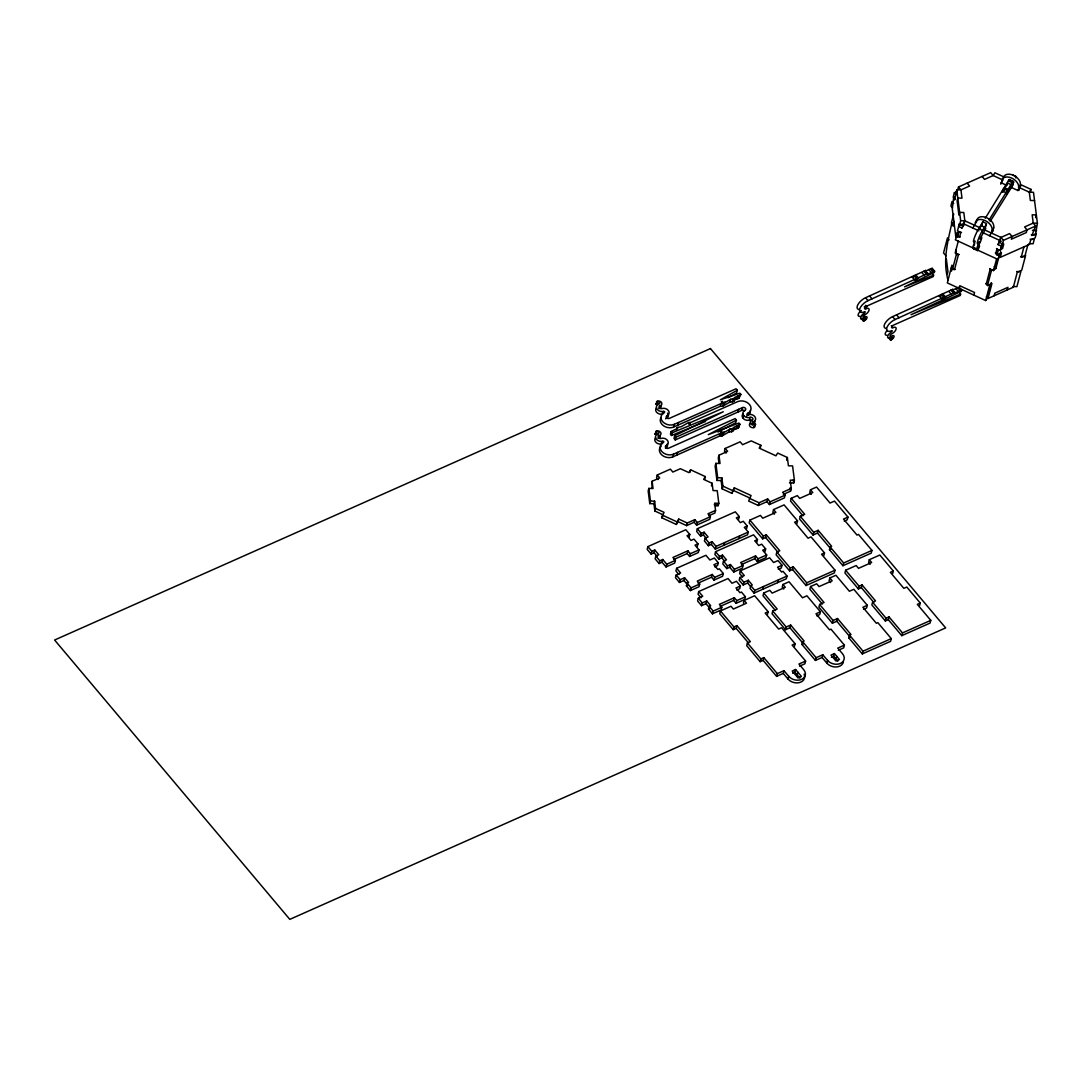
<?xml version="1.0" encoding="UTF-8"?>
<svg xmlns="http://www.w3.org/2000/svg" width="1092" height="1092" viewBox="0 0 1092 1092"><rect width="100%" height="100%" fill="white"/><g stroke="black" fill="none" stroke-linecap="round" stroke-linejoin="round"><path stroke-width="1.5" d="M941.673 295.441L940.54 295.591L940.785 296.355M974.091 245.304L974.692 243.653M658.08 404.504A1.706 1.283 14.7 0 0 656.961 404.299L655.814 404.313L657.384 401.064A3.167 2.375 14.7 0 1 661.561 402.634A3.167 2.375 14.7 0 1 660.128 405.705A1.993 1.488 14.7 0 0 659.24 407.63A1.993 1.488 14.7 0 0 661.861 408.613A4.682 3.508 14.7 0 1 668.222 410.428A4.996 3.754 14.7 0 1 667.089 415.629A2.007 1.515 14.7 0 0 666.625 417.717A2.007 1.515 14.7 0 0 669.396 418.373L736.063 388.752L737.305 390.226L736.595 392.956L728.105 397.747M656.961 404.299L657.684 401.583L656.524 401.597M658.995 408.599A1.993 1.488 14.7 0 1 659.418 408.422L660.128 405.705M658.012 435.053A1.706 1.283 14.7 0 0 656.087 434.166L654.927 434.179L656.497 430.93A3.167 2.375 14.7 0 1 660.674 432.5A3.167 2.375 14.7 0 1 659.254 435.572A1.993 1.488 14.7 0 0 658.353 437.496A1.993 1.488 14.7 0 0 660.974 438.479A4.682 3.508 14.7 0 1 667.335 440.294A4.996 3.754 14.7 0 1 666.202 445.495A2.007 1.515 14.7 0 0 665.751 447.583A2.007 1.515 14.7 0 0 668.509 448.239L735.175 418.605L736.431 420.092L735.708 422.809L717.922 432.009M656.087 434.166L656.797 431.436L655.637 431.463M656.497 407.821A5.01 3.767 14.7 0 0 656.879 412.503A5.01 3.767 14.7 0 0 662.762 414.059C661.179 411.37 665.683 410.401 664.496 412.544A8.613 6.47 14.7 0 0 662.53 421.498A8.613 6.47 14.7 0 0 674.392 424.31L720.952 403.617L723.491 403.412L730.807 399.235L734.848 398.443L734.233 397.72L740.867 394.458L739.803 393.202L720.338 399.808L737.305 390.226M658.107 438.465A1.993 1.488 14.7 0 1 658.531 438.288L659.254 435.572M665.724 418.891A2.007 1.515 14.7 0 1 666.366 418.345L667.089 415.629M704.668 479.211L705.364 476.603L690.635 469.833L688.902 472.604L680.412 468.7L672.836 472.058L670.379 469.15L657.247 474.993L659.705 477.9L652.129 481.272L653.043 488.547L648.853 488.397L648.17 491.018L649.767 503.617L653.944 503.753L654.627 501.146L650.45 501.01L649.767 503.617M652.129 481.272L651.992 488.247M655.61 437.687A5.01 3.767 14.7 0 0 655.992 442.369A5.01 3.767 14.7 0 0 661.875 443.925C660.291 441.236 664.796 440.267 663.608 442.41A8.613 6.47 14.7 0 0 661.656 451.351A8.613 6.47 14.7 0 0 673.505 454.176L720.065 433.483L722.617 433.278L729.934 429.101L733.961 428.31L733.346 427.586L739.994 424.324L738.929 423.054L708.258 434.657L736.431 420.092M657.247 474.993L656.565 477.6L658.203 479.538M666.202 445.495L665.492 448.211A4.996 3.754 14.7 0 0 667.226 443.966M746.805 416.12L747.529 413.404A8.613 6.47 14.7 0 0 749.481 404.45A8.613 6.47 14.7 0 0 737.619 401.638L691.059 422.331L688.52 422.536L681.203 426.713L677.177 427.504L677.791 428.228L671.143 431.49L670.433 434.207L671.484 435.476L705.528 421.485M671.484 435.476L672.208 432.746L723.259 411.766L674.706 435.722L673.996 438.438L675.238 439.926L741.905 410.292A2.007 1.515 14.7 0 1 744.676 410.947M660.988 417.594A8.613 6.47 14.7 0 0 663.335 425.634A8.613 6.47 14.7 0 0 673.682 427.027L674.392 424.31M694.84 519.628L694.157 522.249L696.614 525.156L697.297 522.549L694.84 519.628L687.264 523L678.76 519.096L676.344 524.474L661.629 517.704L663.363 514.946L654.859 511.029L655.555 508.422L654.627 501.146M677.682 425.252L678.405 422.522M676.453 430.221L677.177 427.504M675.238 439.926L675.948 437.196L742.615 407.575A2.007 1.515 14.7 0 1 745.386 408.231A2.007 1.515 14.7 0 1 744.935 410.319A4.996 3.754 14.7 0 0 743.802 415.52L743.079 418.236A4.682 3.508 14.7 0 0 749.44 420.051A1.993 1.488 14.7 0 1 752.06 421.034M689.107 537.196L689.816 534.479L685.831 529.743L647.87 546.614L647.16 549.344L651.132 554.067L654.094 552.757L654.804 550.027L658.79 554.763L655.828 556.074L655.118 558.804L659.104 563.527L662.052 562.216L662.776 559.486L666.748 564.223L666.038 566.939L662.052 562.216M661.274 446.123A8.613 6.47 14.7 0 0 661.643 454.818A8.613 6.47 14.7 0 0 672.795 456.893L673.505 454.176M676.808 455.118L677.518 452.388M651.132 554.067L651.842 551.351L654.804 550.027M661.629 517.704L664.045 512.325L655.555 508.422M659.104 563.527L659.814 560.81L662.776 559.486M676.344 524.474L678.76 519.096M689.953 472.44L690.635 469.833M687.892 550.818L687.182 553.548L689.639 556.456L690.349 553.726L687.892 550.818L672.931 557.466L675.388 560.373L674.679 563.103L666.038 566.939M678.077 521.703L686.581 525.621L687.264 523M714.646 566.803L717.594 565.492L718.318 562.762L714.332 558.039L709.896 560.005L705.91 555.282L676.644 568.29L675.921 571.007L678.91 574.556M673.682 427.027L720.242 406.333L720.952 403.617M676.644 568.29L680.616 573.013L676.18 574.993L675.47 577.709L679.456 582.445L683.892 580.466L684.602 577.75L688.588 582.473L687.1 583.128L686.39 585.858L690.376 590.581L699.003 586.745L699.726 584.029L697.269 581.108L712.23 574.46L714.687 577.381L713.963 580.098L711.52 577.19L712.23 574.46M720.242 406.333L722.781 406.142L723.491 403.412M724.16 404.695L724.897 401.87M679.456 582.445L680.166 579.716L684.602 577.75M672.795 456.893L719.355 436.199L720.065 433.483M722.781 406.142L730.098 401.952L730.807 399.235M738.574 519.287L739.284 516.571L735.312 511.834L697.338 528.719L696.628 531.435L700.6 536.158L703.384 534.93L704.094 532.2L708.08 536.936L705.118 538.247L704.408 540.977L708.394 545.7L711.342 544.389L712.066 541.659L716.038 546.396L715.328 549.112L711.342 544.389M719.355 436.199L721.894 436.008L722.617 433.278M760.196 448.061L760.906 445.331L751.228 440.881L742.587 444.717L740.144 441.81L725.184 448.457L727.627 451.365L719 455.2L720.038 463.499L715.861 463.349L715.137 466.079L716.953 480.439L721.143 480.576L721.853 477.859L717.676 477.709L716.953 480.439M723.273 434.561L724.01 431.722M730.098 401.952L732.418 401.924L733.142 399.208M719 455.2L718.277 457.93L718.905 462.899M711.438 485.885L712.121 483.278L703.63 479.374L705.364 476.603M732.418 401.924L734.124 401.173L734.848 398.443M697.242 546.573L697.965 543.857L693.98 539.12L691.018 540.431L687.032 535.708L689.816 534.479M700.6 536.158L701.323 533.442L704.094 532.2M734.657 399.931L736.923 398.921L737.646 396.205M721.894 436.008L729.21 431.818L729.934 429.101M725.184 448.457L724.46 451.173L726.098 453.125M697.965 543.857L695.003 545.167L698.989 549.89L698.266 552.62L689.639 556.456M736.923 398.921L738.847 398.403L739.557 395.686M740.867 394.458L738.847 398.403M729.21 431.818L731.544 431.79L732.254 429.074M690.376 590.581L691.086 587.865L699.726 584.029M712.121 483.278L713.049 490.554L717.226 490.69L718.823 503.303L714.632 503.153L715.547 510.428L707.971 513.8L710.428 516.707L709.732 519.328L696.614 525.156M737.892 412.08L738.615 409.35M733.961 428.31L733.251 431.04L731.544 431.79M733.769 429.798L736.049 428.787L736.759 426.057M715.547 510.428L714.864 513.049L708.804 515.738M741.905 410.292L742.615 407.575M766.953 501.651L769.41 504.559L770.119 501.829L767.676 498.921L766.953 501.651L758.326 505.487L748.634 501.037L751.091 495.536L734.315 487.824L731.872 493.325L722.181 488.861L722.904 486.145L721.853 477.859M736.049 428.787L737.96 428.269L738.67 425.539M718.823 503.303L718.127 505.91L715.342 505.814M737.96 428.269L739.994 424.324M708.394 545.7L709.104 542.983L712.066 541.659M736.745 590.049L739.707 588.725L740.417 586.008L736.445 581.272L731.995 583.251L728.023 578.528L698.743 591.536L698.034 594.253L701.023 597.802M698.743 591.536L702.729 596.259L698.293 598.225L697.583 600.955L701.555 605.678L705.992 603.712L706.715 600.982L710.687 605.719L709.213 606.374L708.503 609.09L712.475 613.827L721.116 609.991L721.826 607.261L719.382 604.354L734.343 597.706L736.786 600.614L736.076 603.344L733.619 600.423L734.343 597.706M749.44 420.051L750.163 417.335A4.682 3.508 14.7 0 1 743.802 415.52M756.797 542.26L757.507 539.544L753.535 534.821L715.56 551.692L714.851 554.408L718.823 559.145L721.785 557.821L722.494 555.105L726.48 559.827L723.518 561.152L722.808 563.868L726.794 568.591L729.743 567.28L730.466 564.564L734.438 569.287L733.728 572.017L729.743 567.28M701.555 605.678L702.279 602.961L706.715 600.982M731.872 493.325L734.315 487.824M752.17 424.652L752.879 421.935A5.01 3.767 14.7 0 0 755.145 417.076A5.01 3.767 14.7 0 0 748.539 414.605L747.324 414.318L747.529 413.404M718.823 559.145L719.546 556.415L722.494 555.105M753.917 427.6L755.487 424.351L753.917 427.6A3.167 2.375 14.7 0 1 749.945 426.33A3.167 2.375 14.7 0 1 750.491 423.232A3.167 2.375 14.7 0 1 751.883 420.243A1.993 1.488 14.7 0 0 752.784 418.318A1.993 1.488 14.7 0 0 750.163 417.335M723.969 545.277L724.678 542.56M712.475 613.827L713.199 611.097L721.826 607.261M718.318 562.762L713.881 564.741L717.853 569.464L719.341 568.809L723.313 573.532L722.604 576.262L713.963 580.098M726.794 568.591L727.504 565.874L730.466 564.564M738.929 538.629L739.639 535.899M767.417 614.468L768.14 611.738L754.668 595.741L744.13 600.423L746.478 603.207L733.346 609.049L730.998 606.251L720.461 610.933L719.737 613.663L733.223 629.661L736.172 628.35L736.895 625.62L750.368 641.632L747.406 642.942L746.696 645.672L760.168 661.67L763.131 660.36L763.84 657.63L777.313 673.641L776.603 676.357L763.131 660.36M746.532 528.746L747.256 526.03L743.27 521.293L740.308 522.618L736.336 517.881L739.284 516.571M796.846 523.628L797.569 520.911L784.083 504.9L773.546 509.582L775.907 512.38L762.776 518.209L760.428 515.424L749.89 520.106L749.167 522.822L762.639 538.834L765.601 537.51L766.311 534.793L779.797 550.791L776.835 552.115L776.125 554.832L789.598 570.843L792.56 569.519L793.27 566.803L806.742 582.8L806.033 585.53L792.56 569.519M747.256 526.03L744.294 527.34L748.279 532.063L747.556 534.793L715.328 549.112M778.35 569.328L781.299 568.017L782.022 565.287L778.036 560.565L773.6 562.53L769.614 557.807L740.349 570.816L739.625 573.532L742.615 577.081M758.326 505.487L759.036 502.757L767.676 498.921M740.349 570.816L744.321 575.539L739.885 577.518L739.175 580.234L743.161 584.971L747.597 582.991L748.307 580.275L752.292 584.998L750.805 585.653L750.095 588.383L754.081 593.106L786.308 578.787L787.018 576.057L783.046 571.334L781.558 571.99L777.586 567.267L782.022 565.287M755.582 555.896L754.872 558.613L757.329 561.52L758.039 558.804L755.582 555.896L740.635 562.544L743.079 565.451L742.369 568.168L733.728 572.017M743.161 584.971L743.87 582.241L748.307 580.275M733.223 629.661L733.933 626.945L736.895 625.62M743.406 603.139L744.13 600.423M740.417 586.008L735.981 587.974L739.966 592.71L741.441 592.055L745.427 596.778L744.717 599.494L736.076 603.344M762.639 538.834L763.363 536.104L766.311 534.793M773.546 509.582L772.836 512.312L774.405 514.168M786.649 460.223L787.359 457.493L777.681 453.043L775.948 455.814L759.172 448.102L760.906 445.331M754.081 593.106L754.79 590.39L787.018 576.057M764.932 551.637L765.656 548.921L761.67 544.198L758.708 545.509L754.736 540.786L757.507 539.544M765.656 548.921L762.694 550.231L766.68 554.968L765.956 557.684L757.329 561.52M787.359 457.493L788.41 465.793L792.587 465.929L794.403 480.289L790.226 480.152L791.263 488.438L782.636 492.274L785.08 495.181L784.37 497.911L769.41 504.559M762.707 589.27L763.431 586.554M816.748 615.847L819.71 614.537L820.42 611.807L806.947 595.809L802.511 597.774L789.038 581.777L782.937 584.493L785.284 587.278L772.153 593.12L769.805 590.322L763.704 593.038L762.994 595.754L775.429 610.524M783.36 494.362L790.553 491.154L791.263 488.438M789.502 482.869L793.693 483.005L794.403 480.289M844.28 521.13L847.242 519.819L847.952 517.089L834.479 501.092L830.043 503.057L816.57 487.059L810.469 489.762L812.817 492.56L799.685 498.389L797.337 495.604L791.236 498.307L790.526 501.037L802.961 515.806M777.668 582.623L778.391 579.907M763.704 593.038L777.176 609.036L772.74 611.015L772.03 613.731L785.503 629.729L789.939 627.763L790.663 625.047L804.135 641.045L802.647 641.7L801.938 644.43L815.41 660.428L822.071 657.466L822.795 654.75L827.559 660.401A9.337 7.016 14.7 0 0 840.403 663.458A9.337 7.016 14.7 0 0 842.519 653.753L837.755 648.102L844.416 645.14L830.944 629.128L829.456 629.784L815.983 613.786L820.42 611.807M760.168 661.67L760.878 658.954L763.84 657.63M791.236 498.307L804.708 514.318L800.272 516.284L799.562 519.014L813.035 535.012L817.471 533.046L818.181 530.316L831.667 546.328L830.179 546.983L829.47 549.699L842.942 565.711L871.225 553.139L871.948 550.409L858.476 534.411L856.988 535.066L843.515 519.069L847.952 517.089M782.937 584.493L782.213 587.209L783.783 589.066M810.469 489.762L809.745 492.492L811.315 494.348M789.598 570.843L790.308 568.113L793.27 566.803M785.503 629.729L786.213 627.013L790.663 625.047M813.035 535.012L813.745 532.295L818.181 530.316M776.603 676.357L783.264 673.395L783.988 670.679L788.752 676.33A9.337 7.016 14.7 0 0 801.596 679.388A9.337 7.016 14.7 0 0 803.712 669.683L798.934 664.032L805.609 661.07L792.123 645.058L795.085 643.748L781.613 627.75L778.651 629.06L765.178 613.062L768.14 611.738M794.375 646.478L795.085 643.748M863.636 609.336L866.584 608.026L867.307 605.296L853.821 589.298L849.385 591.263L835.912 575.266L829.811 577.968L832.172 580.767L819.041 586.595L816.679 583.81L810.592 586.513L809.868 589.243L822.303 604.013M804.121 674.173A9.337 7.016 14.7 0 1 799.849 682.486A9.337 7.016 14.7 0 1 788.028 679.06L788.752 676.33M823.805 555.637L824.515 552.921L811.042 536.909L808.08 538.22L794.607 522.222L797.569 520.911M792.628 673.232L794.908 672.222L795.618 669.505L801.432 676.412L798.02 677.927L792.205 671.02L795.618 669.505M797.215 674.979L797.938 672.249M810.592 586.513L824.064 602.525L819.628 604.49L818.904 607.22L832.391 623.218L836.827 621.252L837.537 618.522L851.009 634.534L849.535 635.189L848.825 637.905L862.298 653.917L890.581 641.345L891.29 638.615L877.818 622.617L876.344 623.273L862.871 607.275L867.307 605.296M805.609 661.07L804.886 663.786L799.562 666.161M829.811 577.968L829.101 580.698L830.671 582.555M824.515 552.921L821.553 554.231L835.025 570.229L834.315 572.959L806.033 585.53M815.41 660.428L816.133 657.712L822.795 654.75M842.942 565.711L843.652 562.981L871.948 550.409M892.601 573.75L893.311 571.034L879.838 555.023L869.3 559.705L871.648 562.503L858.53 568.331L856.169 565.547L845.631 570.229L844.921 572.945L858.394 588.957L861.356 587.633L862.066 584.916L875.538 600.914L872.59 602.238L871.866 604.954L885.353 620.966L888.301 619.642L889.024 616.925L902.497 632.923L901.787 635.653L888.301 619.642M832.391 623.218L833.1 620.502L837.537 618.522M925.402 271.144L925.579 270.447L927.845 274.051L934.629 271.226L934.315 272.399L904.531 286.855L933.592 275.17L928.814 269.615L925.402 271.144L927.026 273.082M843.406 661.957A9.337 7.016 14.7 0 1 836.417 666.966A9.337 7.016 14.7 0 1 826.849 663.131L827.559 660.401M928.814 269.615L932.172 268.304L931.858 269.492L934.315 272.399M957.329 191.387L954.381 192.697L953.22 197.12L954.845 199.058M953.698 197.215L952.292 208.845L955.841 236.937L957.002 232.514L957.548 236.773L960.332 236.868M831.435 657.302L833.715 656.292L834.424 653.576L839.42 659.513L836.008 661.029L831.012 655.091L834.424 653.576M933.592 275.17L933.223 276.563L866.557 306.197A2.007 0.915 -40.1 0 0 864.605 308.19A2.007 0.915 -40.1 0 0 865.888 308.763A4.996 2.266 -40.1 0 1 869.055 310.169A4.682 2.116 -40.1 0 1 864.714 314.892A1.993 0.901 -40.1 0 0 863.021 316.939A1.993 0.901 -40.1 0 0 864.577 317.158A3.167 1.433 -40.1 0 1 867.062 317.526A3.167 1.433 -40.1 0 1 864.373 320.775L863.444 321.103L861.001 318.195M967.13 183.115L969.573 186.036L960.946 189.871L956.756 189.735L954.613 200L954.258 197.161M957.725 189.912L958.489 186.964L990.731 172.632L993.174 175.539L1002.852 180.003L1001.118 182.774L1006.715 185.34M836.035 659.049L836.745 656.319M953.739 213.991L951.391 222.973L953.835 225.88M951.855 223.082C947.651 241.905 942.614 260.66 948.006 280.098M953.971 221.362L952.797 225.853L952.429 223.014M858.394 588.957L859.117 586.227L862.066 584.916M844.416 645.14L843.707 647.856L838.369 650.231M945.672 261.643L946.354 259.036L947.952 271.635L947.269 274.242M869.3 559.705L868.59 562.435L870.16 564.291M957.479 235.599L958.257 232.651L955.363 239.844L997.924 259.418L1000.818 252.225L997.924 259.418M963.513 223.819L963.69 225.239L959.499 225.089L960.66 220.666L956.756 189.735M957.548 236.773L958.708 232.35L961.492 232.446M958.312 240.991L955.172 252.962L958.489 254.491L954.558 269.465L951.241 267.936M960.373 223.71L958.639 226.481L961.956 227.996L964.85 220.802L963.799 212.517L959.622 212.38L958.899 215.097L957.097 200.737L957.807 198.021L961.984 198.157L960.946 189.871L958.489 186.964M951.405 271.157L952.593 266.666M964.072 223.764L964.85 220.802L980.63 228.064M955.254 269.492L952.47 269.396L956.401 254.422L955.855 250.164M952.429 290.049L952.606 289.366L954.872 292.956L952.429 290.049L959.199 287.223L961.656 290.131L961.342 291.318L911.028 314.701L960.619 294.089L958.981 292.151M974.514 225.334L976.944 219.915A9.337 5.992 32 0 1 986.895 217.813A9.337 5.992 32 0 1 993.706 227.627L992.669 231.6M862.298 653.917L863.008 651.187L891.29 638.615M976.248 222.563L976.944 219.915M960.619 294.089L960.25 295.482L893.584 325.102A2.007 0.915 -40.1 0 0 891.632 327.109A2.007 0.915 -40.1 0 0 892.915 327.668A4.996 2.266 -40.1 0 1 896.082 329.088A4.682 2.116 -40.1 0 1 891.741 333.811A1.993 0.901 -40.1 0 0 890.048 335.845A1.993 0.901 -40.1 0 0 891.604 336.077A3.167 1.433 -40.1 0 1 894.089 336.445A3.167 1.433 -40.1 0 1 891.4 339.694L890.471 340.008L888.847 338.07M981.681 225.662L982.691 221.772L986.526 223.532L984.834 230.002M885.353 620.966L886.062 618.236L889.024 616.925M1000.763 184.166L1003.534 177.423A9.337 5.992 32 0 1 1013.485 175.321A9.337 5.992 32 0 1 1020.31 185.135L1018.918 190.431M973.846 295.113L974.542 292.492L959.813 285.722L959.131 288.343L985.667 300.546L987.4 297.775L991.331 282.801L989.598 285.572L985.667 300.546M991.277 233.046L993.706 227.627M1011.424 187.51L1013.062 181.272L1009.226 179.511L1012.885 181.955M999.084 254.996L995.768 253.467L996.928 249.044L1000.245 250.573L1001.405 246.137L998.088 244.622L1000.982 237.428L1009.622 233.592L1012.066 236.5L1011.356 239.216L1026.316 232.569L1027.026 229.852L1024.583 226.945L1033.223 223.096L1037.4 223.246L1033.496 192.301L1029.306 192.165L1019.628 187.715M985.871 283.565L987.496 285.503L991.427 270.529L995.863 268.55L999.003 256.579M1015.983 177.805L1016.297 176.617L1012.461 174.856M983.674 229.47L1000.982 237.428L998.088 244.622M995.358 252.975L996.996 254.914L998.156 250.491L1002.592 248.526L1003.753 244.103L1002.279 244.758L999.822 241.851L1001.309 241.195M989.598 285.572L986.281 284.043L990.198 269.069L993.515 270.598L996.668 258.627M997.61 258.845L995.249 267.827L993.515 270.598M986.376 296.56L988.014 298.498L991.946 283.524L987.496 285.503M1002.279 244.758L1003.439 240.336L1035.666 226.017L1033.223 223.096L1032.172 214.81L1036.349 214.947L1035.639 217.677M1017.881 190.554L1020.31 185.135M994.116 295.782L994.798 293.175L1007.93 287.346L1007.233 289.953M919.546 605.76L920.269 603.043L906.797 587.032L903.835 588.342L890.362 572.345L893.311 571.034M1030.275 192.342L1031.039 189.394L1021.361 184.944L1017.894 190.486L1010.905 187.264M1023.941 246.819L1021.197 257.303L1025.634 255.323L1021.702 270.297L1017.266 272.277L1013.335 287.237L988.014 298.498M1027.913 244.731L1024.76 256.716L1020.583 256.579M920.269 603.043L917.307 604.354L930.78 620.352L930.07 623.082L901.787 635.653M1035.666 226.017L1031.872 235.517L1036.308 233.538L1035.148 237.96L1030.712 239.94L1029.551 244.362L1000.272 257.371L1001.432 252.948L996.996 254.914M1037.4 223.246L1035.434 234.93L1031.257 234.794M974.378 247.461L973.682 248.826L977.504 250.587C983.046 240.404 975.088 251.365 978.978 244.54A4.682 0.71 -65.3 0 0 981.585 238.534A4.996 0.751 -65.3 0 0 980.398 238.588L979.852 239.08L985.748 228.528M977.504 250.587L978.364 247.816A5.01 0.751 -65.3 0 1 976.698 248.935A5.01 0.751 -65.3 0 1 979.347 242.588L979.633 241.469A8.613 1.297 -65.3 0 1 977.572 241.564A8.613 1.297 -65.3 0 1 982.527 230.467L986.349 224.338M985.23 218.263L1009.226 179.511M989.052 220.024L1013.062 181.272M973.682 248.826L974.501 247.488M1004.149 189.517L1002.538 192.206L1004.312 189.53M1005.746 186.814L1007.343 184.125M1013.581 181.845L1006.374 193.966L1012.584 184.589M961.956 227.996L963.69 225.239L961.479 224.215M972.795 228.037L974.528 225.266M974.951 240.963A8.613 1.297 -65.3 0 1 973.968 239.039A8.613 1.297 -65.3 0 1 978.691 228.706L983.428 221.144M1012.093 184.93L1013.826 182.159M990.157 221.471L1013.158 184.739M989.57 235.749L993.038 230.207M1031.039 189.394L1029.306 192.165L1030.357 200.45L1034.547 200.587M1001.405 246.137L1003.138 243.38L1000.245 250.573M1015.546 177.573L1016.297 176.617M859.418 309.527A8.613 3.89 -40.1 0 1 857.821 304.764A8.613 3.89 -40.1 0 1 865.56 297.734L925.579 270.447M863.444 321.103L864.4 320.379A1.706 0.764 -40.1 0 0 865.56 318.809A1.706 0.764 -40.1 0 0 864.509 318.482A5.01 2.266 -40.1 0 1 860.578 317.909A5.01 2.266 -40.1 0 1 864.837 312.762L865.123 311.643A8.613 3.89 -40.1 0 1 859.663 309.213A8.613 3.89 -40.1 0 1 868.017 300.641L928.023 273.369M886.445 328.446A8.613 3.89 -40.1 0 1 884.848 323.682A8.613 3.89 -40.1 0 1 892.587 316.639L952.606 289.366M890.471 340.008L891.427 339.298A1.706 0.764 -40.1 0 0 892.587 337.728A1.706 0.764 -40.1 0 0 891.536 337.401A5.01 2.266 -40.1 0 1 887.605 336.827A5.01 2.266 -40.1 0 1 891.864 331.681L892.15 330.562A8.613 3.89 -40.1 0 1 886.69 328.119A8.613 3.89 -40.1 0 1 895.044 319.546L955.05 292.274M655.814 404.313L656.661 403.794A3.167 2.375 14.7 0 1 658.258 403.726M654.927 434.179L655.787 433.66M954.872 292.956L961.656 290.131M686.581 525.621L694.157 522.249M697.297 522.549L710.428 516.707M770.119 501.829L785.08 495.181M673.723 559.527L687.182 553.548M666.748 564.223L675.388 560.373M690.349 553.726L698.989 549.89M716.038 546.396L748.279 532.063M686.39 585.858L687.864 585.203L683.892 580.466M698.061 583.169L711.52 577.19M741.413 564.591L754.872 558.613M714.687 577.381L723.313 573.532M734.438 569.287L743.079 565.451M758.039 558.804L766.68 554.968M829.47 549.699L830.944 549.044L817.471 533.046M708.503 609.09L709.977 608.435M720.16 606.415L733.619 600.423M736.786 600.614L745.427 596.778M806.742 582.8L835.025 570.229M801.938 644.43L803.412 643.761L789.939 627.763M848.825 637.905L850.299 637.25L836.827 621.252M777.313 673.641L783.988 670.679M902.497 632.923L930.78 620.352M721.225 435.203L720.338 435.176M755.487 424.351L754.326 424.365A1.706 1.283 14.7 0 1 752.879 421.935M753.616 427.095L754.777 427.068M960.66 220.666L964.85 220.802M1032.418 230.371L1036.595 230.508M1030.097 239.216L1034.274 239.353L1033.114 243.775L1028.937 243.639M956.401 254.422L959.186 254.518M1016.652 271.539L1020.843 271.69L1016.911 286.65L1012.734 286.514M714.209 504.75L718.399 504.886M914.536 276.221L913.417 277.518M1004.585 177.232L994.908 172.782L993.174 175.539L984.534 179.388L982.09 176.467M1008.366 180.89L1012.188 182.651M1007.315 182.965L1011.151 184.725M1004.312 187.756L1008.298 189.585M1003.48 188.725L1007.315 190.486M1002.319 190.95L1006.142 192.711M980.725 225.457L984.561 227.218M978.691 228.706L982.527 230.467M963.117 223.573L978.896 230.835M981.94 232.241L999.248 240.199M956.524 235.422L959.636 236.855L960.796 232.419L957.479 230.903L959.322 223.669L959.499 225.089M975.484 248.389L978.036 249.563M974.132 248.157L977.968 249.918M957.657 287.66L947.324 282.91L951.937 265.138L952.47 269.396M733.606 490.554L750.368 498.266M722.904 486.145L732.582 490.595M749.358 498.307L759.036 502.757M662.312 515.096L677.026 521.867M1000.982 237.428L1003.439 240.336M954.381 192.697L956.005 194.635M996.518 248.553L998.156 250.491M953.685 203.481L952.047 201.542L950.886 205.965L952.524 207.903M994.239 266.612L995.863 268.55M989.802 268.591L991.427 270.529M949.098 239.885L947.46 237.947L943.529 252.921L945.986 255.828M957.602 287.551L960.059 290.458M955.841 288.534L958.285 291.441M950.9 290.131L953.343 293.038M932.172 268.304L934.629 271.226M930.575 268.632L933.032 271.539M949.003 291.564L951.46 294.485M923.873 271.212L926.316 274.119M943.092 294.198L945.645 297.229M941.29 294.444L943.734 297.352M921.976 272.659L924.433 275.566M939.147 295.946L941.604 298.867M916.065 275.28L918.618 278.31M914.263 275.525L916.707 278.433M912.12 277.04L914.577 279.948M896.6 314.865L899.044 317.772M892.587 316.639L895.044 319.546M869.573 295.946L872.017 298.853M891.277 325.73L892.915 327.668M865.56 297.734L868.017 300.641M864.25 306.825L865.888 308.763M889.789 337.36L891.427 339.298M889.762 337.756L891.4 339.694M862.939 315.219L864.577 317.158M862.762 318.441L864.4 320.379M733.51 400.436L734.124 401.173M738.219 425.784L739.27 427.04M830.179 546.983L843.652 562.981M861.356 587.633L873.791 602.415M800.272 516.284L813.745 532.295M845.631 570.229L859.117 586.227M872.59 602.238L886.062 618.236M849.535 635.189L863.008 651.187M765.601 537.51L778.036 552.293M749.89 520.106L763.363 536.104M776.835 552.115L790.308 568.113M819.628 604.49L833.1 620.502M671.143 431.49L672.208 432.746M674.706 435.722L675.948 437.196M833.715 656.292L837.823 661.165M822.071 657.466L826.849 663.131M802.647 641.7L816.133 657.712M772.74 611.015L786.213 627.013M750.805 585.653L754.79 590.39M747.597 582.991L750.573 586.54M739.885 577.518L743.87 582.241M703.384 534.93L706.374 538.479M697.338 528.719L701.323 533.442M705.118 538.247L709.104 542.983M721.785 557.821L724.774 561.37M715.56 551.692L719.546 556.415M723.518 561.152L727.504 565.874M794.908 672.222L799.849 678.091M783.264 673.395L788.028 679.06M736.172 628.35L748.621 643.12M720.461 610.933L733.933 626.945M747.406 642.942L760.878 658.954M709.213 606.374L713.199 611.097M705.992 603.712L708.981 607.261M687.1 583.128L691.086 587.865M698.293 598.225L702.279 602.961M676.18 574.993L680.166 579.716M654.094 552.757L657.084 556.306M647.87 546.614L651.842 551.351M655.828 556.074L659.814 560.81M793.283 479.811L793.693 483.005M790.13 487.837L790.553 491.154M721.143 480.576L722.181 488.861M715.861 463.349L717.676 477.709M653.944 503.753L654.859 511.029M648.853 488.397L650.45 501.01M657.684 401.583A1.706 1.283 14.7 0 1 659.131 404.013A5.01 3.767 14.7 0 0 656.879 408.872A5.01 3.767 14.7 0 0 663.472 411.343M661.11 405.978A3.167 2.375 14.7 0 1 659.418 408.422M667.499 413.158A4.996 3.754 14.7 0 1 666.366 418.345M656.797 431.436A1.706 1.283 14.7 0 1 658.244 433.879A5.01 3.767 14.7 0 0 655.992 438.738A5.01 3.767 14.7 0 0 662.598 441.209M660.223 435.845A3.167 2.375 14.7 0 1 658.531 438.288M754.845 420.789A5.01 3.767 14.7 0 1 753.248 424.215M750.313 410.524A8.613 6.47 14.7 0 1 748.429 415.124M743.079 418.236A4.996 3.754 14.7 0 1 743.283 413.622M754.64 424.87A3.167 2.375 14.7 0 1 750.463 423.314M864.318 313.909A3.167 1.433 -40.1 0 1 864.209 315.711M865.328 305.391A4.996 2.266 -40.1 0 1 866.598 307.262M860.032 316.325A5.01 2.266 -40.1 0 1 858.176 314.605A5.01 2.266 -40.1 0 1 861.315 310.551M887.059 335.244A5.01 2.266 -40.1 0 1 887.346 330.289M973.518 247.57A5.01 0.751 -65.3 0 1 972.958 246.806A5.01 0.751 -65.3 0 1 974.938 241.892M975.211 222.686A9.337 5.992 32 0 1 985.161 220.584A9.337 5.992 32 0 1 991.973 230.398M1001.801 180.194A9.337 5.992 32 0 1 1011.752 178.092A9.337 5.992 32 0 1 1018.577 187.906M688.834 423.737C690.24 426.522 691.291 421.881 688.834 423.737M721.416 401.788C722.822 404.572 723.873 399.918 721.416 401.788M720.529 431.654C721.948 434.439 722.986 429.784 720.529 431.654M915.628 280.084L917.075 279.197L915.628 280.084M942.655 299.003L944.102 298.102L942.655 299.003M1002.77 190.636L1003.507 189.216L1002.77 190.636M1006.592 192.397L1007.356 191.004L1006.592 192.397M710.455 348.566L54.6 640.021L289.803 919.368L945.658 627.9L710.455 348.566"/></g></svg>
